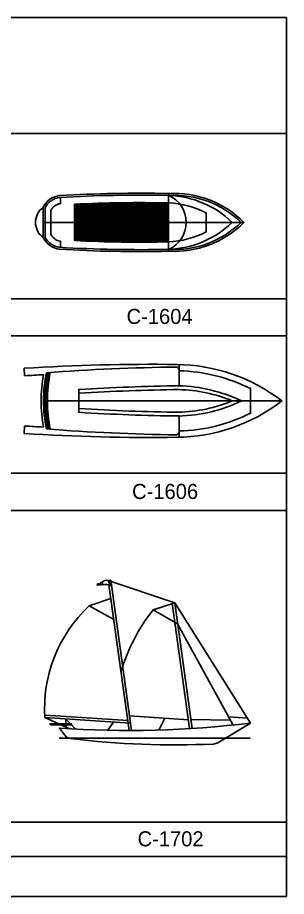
# Model space of a CAD drawing. Extents: x -106 to -5, y -44 to 31.
# Drawn here: x -48.38 to -37.66, y -43.01 to -8.01 of the extents above; entities that cross this region are included whole.
import ezdxf

# ---------------------------------------------------------------- set-up
doc = ezdxf.new("R2010")
doc.units = 0
doc.header["$LTSCALE"] = 100
doc.header["$MEASUREMENT"] = 0
doc.layers.get('0').update_dxf_attribs({"linetype": 'CONTINUOUS'})
for name, color, linetype in [('C-BARCO', 2, 'CONTINUOUS'), ('C-CARRO', 2, 'CONTINUOUS'), ('FOLHA', 3, 'CONTINUOUS'), ('P-ARVORE', 2, 'CONTINUOUS')]:
    doc.layers.add(name, color=color, linetype=linetype)

# ---------------------------------------------------------------- blocks, each defined once
blk = doc.blocks.new('*X30')
at = {"color": 0}
for p, q in [((29.167, 12), (36.218, 12)), ((28.818, 11.875), (36.218, 11.875)), ((28.818, 11.75), (36.218, 11.75)), ((28.818, 11.625), (36.218, 11.625)), ((28.818, 11.5), (36.218, 11.5)), ((28.818, 11.375), (36.218, 11.375)), ((28.818, 11.25), (36.218, 11.25)), ((28.818, 11.125), (36.218, 11.125)), ((28.818, 11), (36.218, 11)), ((28.818, 10.875), (36.218, 10.875)), ((28.818, 10.75), (36.218, 10.75)), ((28.818, 10.625), (36.218, 10.625)), ((28.818, 10.5), (36.218, 10.5)), ((28.818, 10.375), (36.218, 10.375)), ((28.818, 10.25), (36.218, 10.25)), ((28.818, 10.125), (36.218, 10.125)), ((28.818, 10), (36.218, 10)), ((28.818, 9.875), (36.218, 9.875)), ((28.818, 9.75), (36.218, 9.75)), ((28.818, 9.625), (36.218, 9.625)), ((28.818, 9.5), (36.218, 9.5)), ((28.818, 9.375), (36.218, 9.375)), ((28.818, 9.25), (36.218, 9.25)), ((28.818, 9.125), (36.218, 9.125)), ((31.107, 9), (36.218, 9))]:
    blk.add_line(p, q, dxfattribs=at)
blk = doc.blocks.new('C-1604')
at = {"layer": 'C-BARCO'}
for p, q in [((-6, 2.3), (-6, -2.3)), ((-16, -1.2), (-16, 1.2)), ((-16, 0), (0, 0))]:
    blk.add_line(p, q, dxfattribs=at)
blk.add_lwpolyline([(-16, 1.2, 0.50935), (-16, -1.2, 0.260257), (-14.7, -2.136, 0.019845), (-6, -2.3, 0.213697), (0, 0, 0.213697), (-6, 2.3, 0.019845), (-14.7, 2.136, 0.260257)], format="xyb", close=True, dxfattribs=at)
for points in [[(-6.003, 2.15, 0.019845), (-14.691, 1.987, 0.019845)], [(-5.996, -2.15, 0.184502), (-0.93, 0, 0.184502), (-5.996, 2.15, 0.184502)], [(-5.992, -2.15, 0.208584), (-0.214, 0, 0.208584), (-5.992, 2.15, 0.208584)], [(-5.992, -2.15, 0.648583), (-5.992, 2.15, 0.648583)], [(-14.683, -1.987, -0.254438), (-15.85, -1.166), (-15.85, 1.166, -0.254438), (-14.683, 1.987)], [(-14.626, -1.99), (-14.626, -1.491, -0.254438), (-15.402, -0.944), (-15.402, 0.944, -0.254438), (-14.626, 1.491), (-14.626, 1.99)], [(-6.016, 1.55, 0.017187), (-13.5, 1.449), (-13.5, -1.449, 0.017187), (-6.016, -1.55)], [(-6.018, -1.55, 0.111093), (-3, -0.755), (-3, 0.755, 0.111093), (-6.018, 1.55, 0.111093)]]:
    blk.add_lwpolyline(points, format="xyb", dxfattribs=at)
blk.add_lwpolyline([(-6.1, 1.552), (-6.1, -1.552)], dxfattribs=at)
blk.add_arc((-8.289, 107.336), 109.509, 266.64834, 271.19599, dxfattribs=at)
blk.add_blockref('*X30', (-42.318, -10.535), dxfattribs=at)
blk = doc.blocks.new('C-1606')
at = {"layer": 'C-BARCO'}
for p, q in [((-8.18, 2.9), (-8.18, 1.202)), ((-18.693, 0), (0, 0)), ((-8.18, -1.202), (-8.18, -2.9))]:
    blk.add_line(p, q, dxfattribs=at)
blk.add_lwpolyline([(-20.54, 2.6), (-20.503, 2.001, -0.002347), (-19, 2.088, 0.092389), (-19, -2.088, -0.002347), (-20.503, -2.001), (-20.54, -2.6, 0.018908), (-8.38, -2.9, 0.163138), (0, 0, 0.163138), (-8.38, 2.9, 0.018908)], format="xyb", close=True, dxfattribs=at)
for points in [[(-18.768, -2.235, 0.016178), (-8.383, -2.7, 0.306731), (-8.18, -2.396, 0.110121), (-2.5, -0.98), (-2.5, 0.98, 0.110121), (-8.18, 2.396, 0.306731), (-8.383, 2.7, 0.016178), (-18.768, 2.235)], [(-8.18, 1.202, 0.012593), (-16.192, 0.91), (-16.192, -0.91, 0.012593), (-8.18, -1.202)], [(-8.217, -0.903, 0.091989), (-3.949, 0, 0.091989), (-8.217, 0.903, 0.091989)], [(-8.21, -1.203, 0.106007), (-3.213, 0, 0.106007), (-8.21, 1.203)]]:
    blk.add_lwpolyline(points, format="xyb", dxfattribs=at)
for centre, radius, start, end in [((-7.796, 0), 11.197, 168.48601, 191.51399), ((-7.796, 0), 11.097, 168.33876, 191.66124), ((-7.796, 0), 10.997, 168.18907, 191.81093), ((-7.796, 0), 10.897, 168.0369, 191.9631), ((-6.391, -157.972), 158.884, 90.64394, 93.52981), ((-6.391, 157.972), 158.884, 266.47019, 269.35606)]:
    blk.add_arc(centre, radius, start, end, dxfattribs=at)
blk = doc.blocks.new('C-1702')
at = {"layer": 'C-BARCO'}
for p, q in [((-11.301, 12.547), (-11.103, 12.575)), ((-11.301, 12.547), (-6.008, 10.784)), ((-9.644, 0.61), (-11.254, 12.208)), ((-9.442, 0.61), (-11.103, 12.575)), ((-12.823, 10.537), (-10.87, 9.439)), ((-4.818, 0.757), (-6.206, 10.756)), ((-6.008, 10.784), (0.042, 1.2)), ((-4.618, 0.769), (-6.008, 10.784)), ((-7.729, 10.21), (-5.776, 9.112)), ((-5.776, 9.112), (-1.349, 1.043)), ((-16.355, 1.629), (-14.355, 0.746)), ((-16.355, 1.629), (-9.521, 1.182)), ((-16.342, 1.829), (-9.712, 1.395)), ((-14.691, 1.52), (-13.879, 0.72)), ((-14.686, 0.766), (-14.691, 1.52)), ((-4.917, 1.468), (-9.604, 1.774)), ((-6.789, 1.59), (-7.272, 0.645)), ((-1.555, 1.417), (-4.717, 1.482)), ((-1.704, 1.689), (-0.207, 1.594)), ((-10.872, 1.27), (-11.348, 0.627)), ((-15.229, 0), (0, 0))]:
    blk.add_line(p, q, dxfattribs=at)
for points in [[(-12.028, 12.282, 0.158967), (-12.183, 12.249), (-12.116, 12.246), (-12.188, 12.182, -0.095371), (-11.999, 12.205)], [(-11.777, 12.393, 0.191872), (-12.037, 12.272), (-11.993, 12.195, -0.144477), (-11.745, 12.243)], [(-16.355, 1.629, -0.224884), (-12.823, 10.537), (-11.102, 11.111)], [(-6.008, 10.784), (-7.729, 10.21, 0.097232), (-10.291, 5.272, 0.097232)]]:
    blk.add_lwpolyline(points, format="xyb", dxfattribs=at)
for points in [[(-11.301, 12.547, 0.322306), (-11.78, 12.408), (-11.736, 12.2, -0.225261), (-11.128, 12.151)], [(0.042, 1.2), (-2.58, -0.373, -0.124455), (-2.908, -0.472, -0.04168), (-14.301, -0.037, -0.204225), (-14.777, 0.238), (-15.198, 0.8, 0.047623)]]:
    blk.add_lwpolyline(points, format="xyb", close=True, dxfattribs=at)
blk.add_lwpolyline([(-15.937, 1.044), (-14.243, 1.044), (-14.243, 1.144), (-15.937, 1.144)], close=True, dxfattribs=at)
blk = doc.blocks.new('FOLHAVERDE')
at = {"layer": 'FOLHA', "linetype": 'CONTINUOUS'}
for p, q in [((-5.455, 37.298), (-29.955, 37.298)), ((-29.955, 37.298), (-29.955, 2.298)), ((-27.455, 37.298), (-27.455, 2.298)), ((-5.455, 2.298), (-5.455, 37.298)), ((-27.455, 35.298), (-27.455, 2.298)), ((-29.955, 2.298), (-5.455, 2.298)), ((-27.455, 2.298), (-5.455, 2.298))]:
    blk.add_line(p, q, dxfattribs=at)

msp = doc.modelspace()

# ---------------------------------------------------------------- linework, layer by layer
at = {"layer": 'FOLHA', "linetype": 'CONTINUOUS'}
for p, q in [((-37.662, -12.632), (-59.662, -12.632)), ((-59.662, -19.211), (-37.662, -19.211)), ((-59.662, -20.692), (-37.662, -20.692)), ((-59.662, -26.158), (-37.662, -26.158)), ((-59.662, -27.639), (-37.662, -27.639)), ((-59.662, -40.052), (-37.662, -40.052)), ((-59.662, -41.419), (-37.662, -41.419))]:
    msp.add_line(p, q, dxfattribs=at)
at = {"layer": 'P-ARVORE', "linetype": 'CONTINUOUS'}
for p, q in [((-37.662, -43.013), (-37.662, -10.013)), ((-59.662, -43.013), (-37.662, -43.013))]:
    msp.add_line(p, q, dxfattribs=at)

# ---------------------------------------------------------------- block references
at = {"layer": 'C-CARRO', "linetype": 'CONTINUOUS'}
msp.add_blockref('FOLHAVERDE', (-32.207, -45.311), dxfattribs=at)
at = {"layer": 'C-CARRO', "linetype": 'CONTINUOUS', "xscale": 0.5, "yscale": 0.5, "zscale": 0.5}
for name, p in [('C-1604', (-39.357, -16.17)), ('C-1606', (-37.844, -23.279)), ('C-1702', (-39.112, -36.708))]:
    msp.add_blockref(name, p, dxfattribs=at)

# ---------------------------------------------------------------- texts
at = {"layer": 'FOLHA', "linetype": 'CONTINUOUS'}
for s, p in [('C-1604', (-44.033, -20.214)), ('C-1606', (-43.814, -27.185)), ('C-1702', (-43.596, -41.019))]:
    msp.add_text(s, height=0.6, dxfattribs=at).set_placement(p)

doc.saveas('drawing.dxf')
